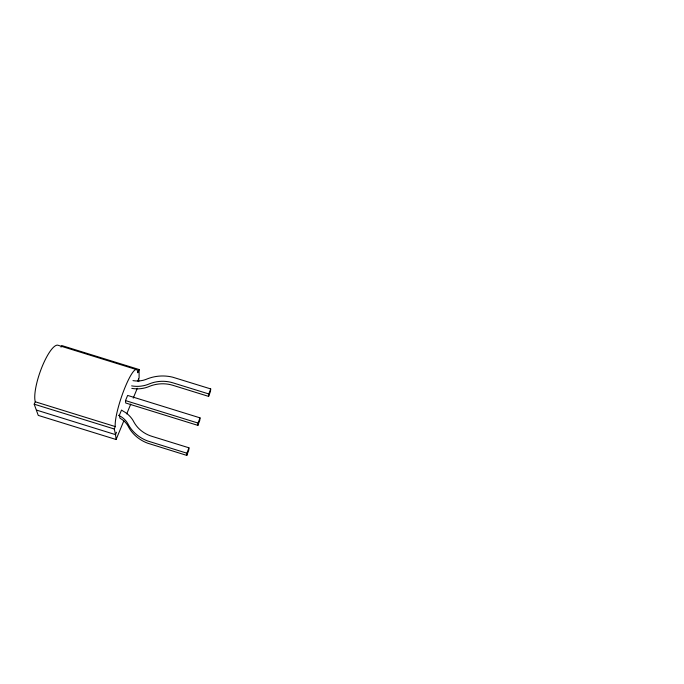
<?xml version="1.0" encoding="UTF-8"?>
<svg xmlns="http://www.w3.org/2000/svg" width="684" height="684" viewBox="0 0 684 684"><rect width="100%" height="100%" fill="white"/><g stroke="black" fill="none" stroke-linecap="round" stroke-linejoin="round"><path stroke-width="1.03" d="M61.038 347.139L61.816 345.574L139.108 369.531L139.091 377.944L137.723 381.116M186.809 455.399L186.929 453.218L188.929 447.798L151.916 436.332A32.199 29.138 -4.8 0 1 134.081 422.344A29.164 26.223 -13.2 0 0 123.077 411.101L121.521 410.075L119.332 415.325L120.025 418.266A22.752 20.477 -13.4 0 1 127.985 425.875L128.78 427.38A38.039 34.456 -5 0 0 147.641 443.189L186.809 455.399L188.801 450.004L188.929 447.798M197.898 425.38L198.069 423.08L200.002 417.847L127.643 395.42L125.488 400.585L125.702 403.004L197.898 425.38L199.822 420.173L200.002 417.847M131.807 388.367A27.531 24.222 -4.5 0 0 149.916 386.169A32.062 29.07 -5.2 0 1 172.924 385.323L208.603 396.387L208.834 393.967L210.706 388.914L172.727 377.2A38.287 34.67 -5 0 0 147.547 378.782L145.889 379.458A21.708 19.075 -4.4 0 1 132.978 380.62M210.706 388.914L210.467 391.351L208.603 396.387M116.494 432.237L115.536 434.639L116.109 439.513L38.253 415.393L34.2 404.184L35.277 401.782A31.387 8.105 -70.6 0 1 42.04 366.846A31.387 8.105 -70.6 0 1 58.208 345.309L136.595 369.608M36.739 410.161L115.536 434.639L114.279 428.996L115.263 426.568A31.37 5.489 -71.4 0 1 125.377 386.571A31.37 5.489 -71.4 0 1 137.723 372.729L139.108 369.531M116.109 439.513L123.855 420.788M126.711 413.897L130.781 404.039M133.226 398.131L137.304 388.273M118.486 415.265L119.785 415.906A22.88 20.571 -13.2 0 1 127.78 423.55L128.583 425.055A38.236 34.602 -4.8 0 0 147.547 440.941L186.929 453.218M125.488 400.585L198.069 423.08M35.277 401.782L115.263 426.568M34.2 404.184L114.279 428.996M208.834 393.967L172.966 382.843A32.233 29.19 -5 0 0 149.83 383.681A27.668 24.316 -4.4 0 1 131.627 385.879M138.63 378.919L138.784 381.629"/></g></svg>
